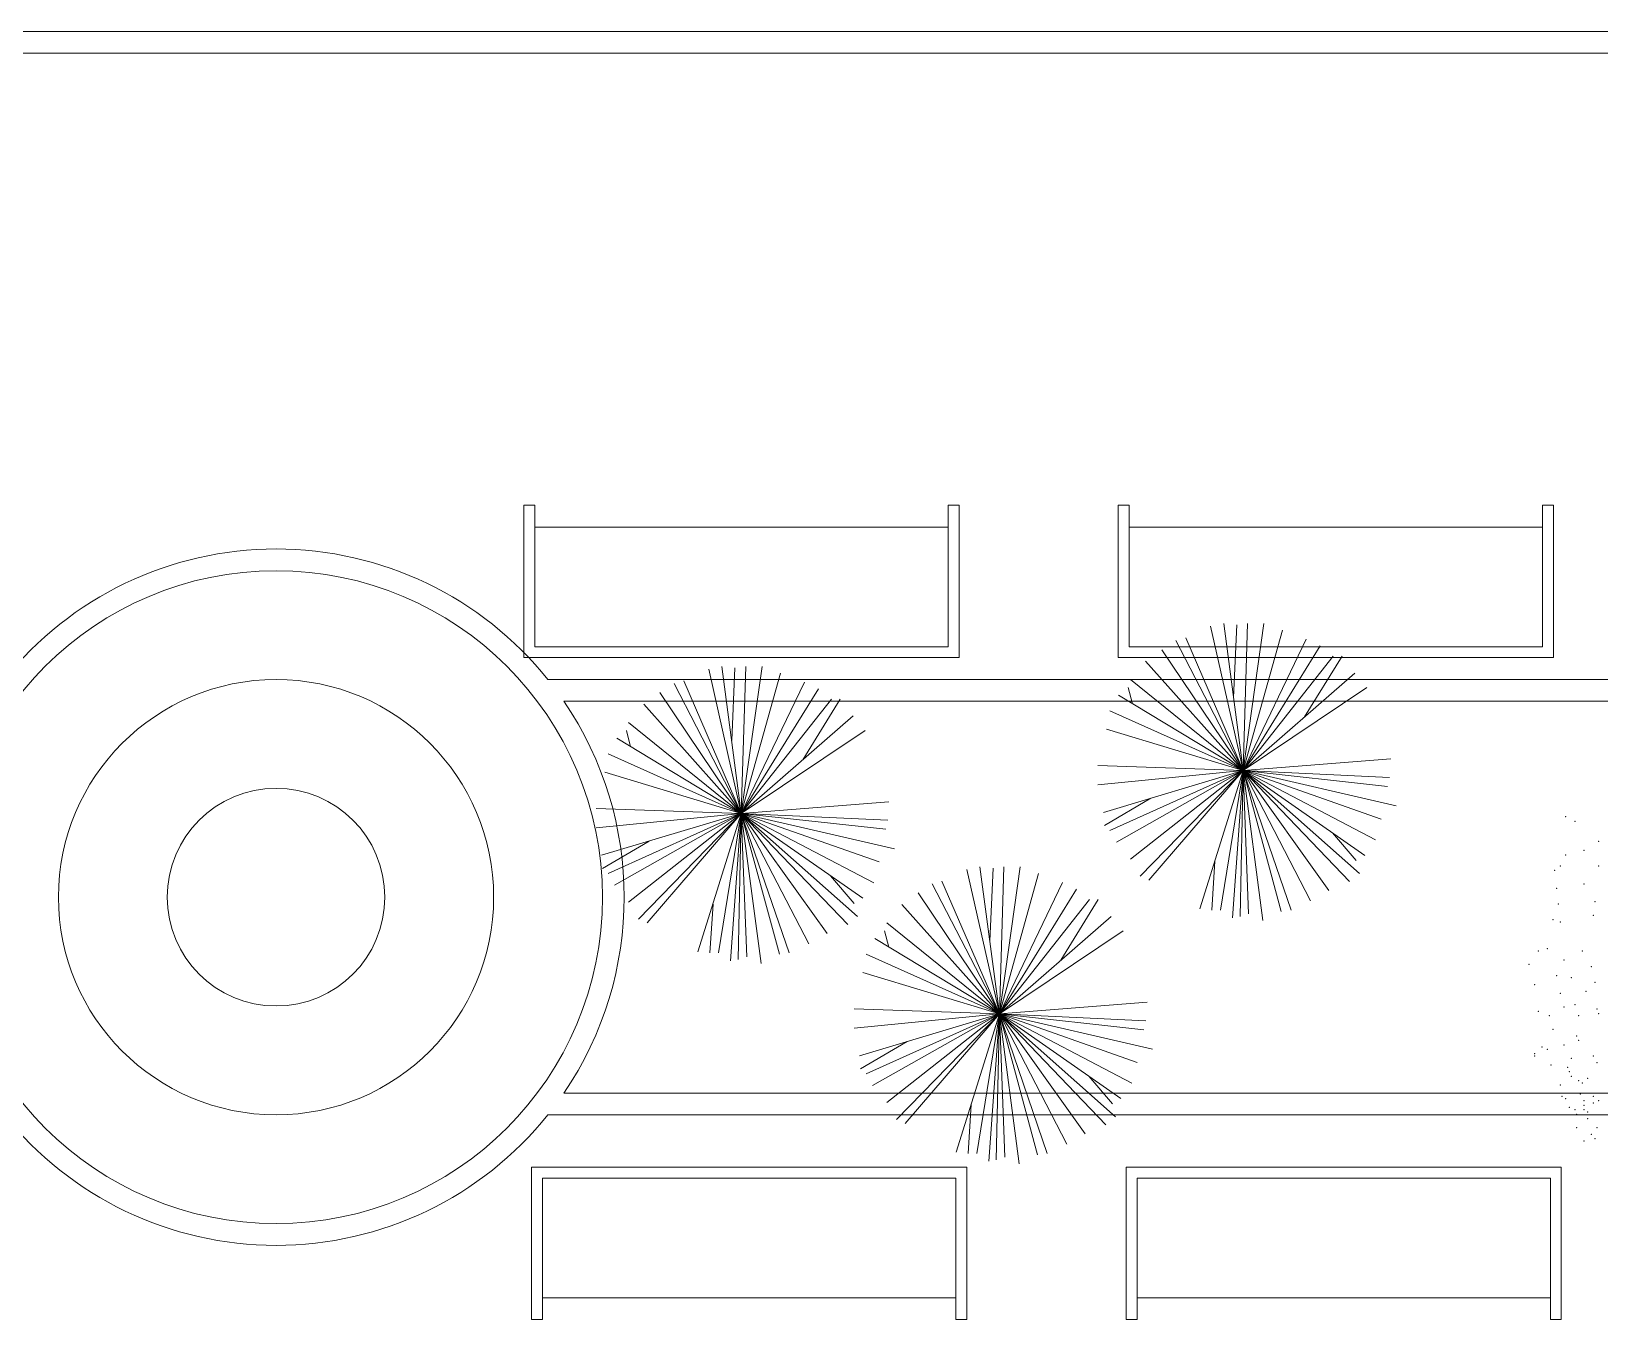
# Model space of a CAD drawing. Header units: metres. Extents: x 599 to 707, y 227 to 318.
# Drawn here: x 661.48 to 668.68, y 249.17 to 255.09 of the extents above; entities that cross this region are included whole.
import ezdxf

# ---------------------------------------------------------------- set-up
doc = ezdxf.new("R2010")
doc.units = ezdxf.units.M
doc.layers.get('0').update_dxf_attribs({"lineweight": 0})
for name, color, linetype, lineweight in [('banqueta', 252, 'Continuous', 9), ('gradas', 35, 'Continuous', 5), ('mallaciclo', 170, 'Continuous', 5), ('muretes', 2, 'Continuous', 20), ('vegetacion', 74, 'Continuous', 0)]:
    doc.layers.add(name, color=color, linetype=linetype, lineweight=lineweight)

# ---------------------------------------------------------------- blocks, each defined once
blk = doc.blocks.new('Shrub1')
for p, q in [((0, 0), (-0.0249, 0.1106)), ((0, 0), (-0.0149, 0.1126)), ((-0.0074, 0.0559), (-0.0049, 0.1115)), ((0, 0), (0.0034, 0.1126)), ((0, 0), (0.0159, 0.1126)), ((0, 0), (-0.0515, 0.0996)), ((0, 0), (-0.044, 0.1016)), ((0, 0), (0.03, 0.1076)), ((0, 0), (0.0483, 0.1006)), ((0, 0), (-0.0623, 0.0926)), ((0, 0), (0.0591, 0.0956)), ((0, 0), (0.069, 0.0877)), ((0.0471, 0.0411), (0.0757, 0.0877)), ((0, 0), (-0.0747, 0.0837)), ((0, 0), (0.0856, 0.0747)), ((-0.0848, 0.0512), (-0.088, 0.0637)), ((0, 0), (-0.0863, 0.0697)), ((0, 0), (0.0948, 0.0637)), ((0, 0), (-0.0954, 0.0577)), ((0, 0), (-0.1021, 0.0458)), ((0, 0), (-0.1046, 0.0318)), ((-0.1046, 0.0318), (-0.1046, 0.0318)), ((0, 0), (-0.1112, 0.0038)), ((0, 0), (-0.1112, -0.011)), ((0, 0), (-0.1071, -0.032)), ((0, 0), (-0.1021, -0.0459)), ((0, 0), (-0.0971, -0.0549)), ((0, 0), (-0.0863, -0.0679)), ((0, 0), (-0.0788, -0.0808)), ((0, 0), (-0.0722, -0.0838)), ((0, 0), (-0.0332, -0.1058)), ((0, 0), (-0.0174, -0.1068)), ((0, 0), (-0.0082, -0.1128)), ((0, 0), (-0.0024, -0.1118)), ((0, 0), (0.1131, 0.0089)), ((0, 0), (0.1122, -0.0052)), ((0, 0), (0.1106, -0.0121)), ((0, 0), (0.1056, -0.0371)), ((0, 0), (0.1014, -0.053)), ((0, 0), (0.0931, -0.0649)), ((0, 0), (0.0151, -0.1148)), ((0, 0), (0.0042, -0.1098)), ((0, 0), (0.0516, -0.0998)), ((0, 0), (0.0657, -0.0919)), ((0, 0), (0.0815, -0.0849)), ((0, 0), (0.0367, -0.1068)), ((0, 0), (0.089, -0.0789)), ((0, 0), (0.1172, -0.027)), ((0, 0), (0.0292, -0.1078)), ((-0.0706, -0.0211), (-0.1063, -0.042)), ((0.0684, -0.0477), (0.0865, -0.0689)), ((-0.0217, -0.0693), (-0.024, -0.1068))]:
    blk.add_line(p, q)

msp = doc.modelspace()

# ---------------------------------------------------------------- linework, layer by layer
for radius in [1, 0.5]:
    msp.add_circle((662.5996, 251.1109), radius)
at = {"layer": 'banqueta'}
for p, q in [((663.8486, 252.1109), (675.4846, 252.1109)), ((663.9225, 252.0109), (675.4846, 252.0109)), ((663.9225, 250.2109), (675.4846, 250.2109)), ((663.8486, 250.1109), (675.4846, 250.1109))]:
    msp.add_line(p, q, dxfattribs=at)
for start, end in [(38.68219, 141.31781), (325.77113, 34.22887), (218.68219, 321.31781)]:
    msp.add_arc((662.5996, 251.1109), 1.6, start, end, dxfattribs=at)
at = {"layer": 'gradas'}
for p, q in [((663.7382, 252.9116), (663.7882, 252.9116)), ((663.7382, 252.2116), (663.7382, 252.9116)), ((663.7882, 252.2616), (663.7882, 252.9116)), ((665.6882, 252.9116), (665.7382, 252.9116)), ((665.6882, 252.9116), (665.6882, 252.2616)), ((665.7382, 252.9116), (665.7382, 252.2116)), ((666.4702, 252.9116), (666.5202, 252.9116)), ((666.4702, 252.2116), (666.4702, 252.9116)), ((666.5202, 252.2616), (666.5202, 252.9116)), ((668.4202, 252.9116), (668.4702, 252.9116)), ((668.4202, 252.9116), (668.4202, 252.2616)), ((668.4702, 252.9116), (668.4702, 252.2116)), ((663.7882, 252.8116), (665.6882, 252.8116)), ((666.5202, 252.8116), (668.4202, 252.8116)), ((665.6882, 252.2616), (663.7882, 252.2616)), ((668.4202, 252.2616), (666.5202, 252.2616)), ((665.7382, 252.2116), (663.7382, 252.2116)), ((668.4702, 252.2116), (666.4702, 252.2116)), ((665.774, 249.8698), (663.774, 249.8698)), ((663.774, 249.8698), (663.774, 249.1698)), ((665.774, 249.1698), (665.774, 249.8698)), ((668.5061, 249.8698), (666.5061, 249.8698)), ((666.5061, 249.8698), (666.5061, 249.1698)), ((668.5061, 249.1698), (668.5061, 249.8698)), ((665.724, 249.8198), (663.824, 249.8198)), ((663.824, 249.8198), (663.824, 249.1698)), ((665.724, 249.1698), (665.724, 249.8198)), ((668.4561, 249.8198), (666.5561, 249.8198)), ((666.5561, 249.8198), (666.5561, 249.1698)), ((668.4561, 249.1698), (668.4561, 249.8198)), ((663.824, 249.2698), (665.724, 249.2698)), ((666.5561, 249.2698), (668.4561, 249.2698)), ((663.774, 249.1698), (663.824, 249.1698)), ((665.724, 249.1698), (665.774, 249.1698)), ((666.5061, 249.1698), (666.5561, 249.1698)), ((668.4561, 249.1698), (668.5061, 249.1698))]:
    msp.add_line(p, q, dxfattribs=at)
at = {"layer": 'mallaciclo'}
for p, q in [((649.7146, 255.089), (675.4846, 255.089)), ((649.7146, 254.989), (675.4846, 254.989))]:
    msp.add_line(p, q, dxfattribs=at)
at = {"layer": 'muretes'}
msp.add_circle((662.5996, 251.1109), 1.5, dxfattribs=at)
at = {"layer": 'vegetacion'}
for p in [(668.5265, 251.4801), (668.5686, 251.4595), (668.6106, 251.326), (668.6779, 251.3671), (668.5012, 251.2541), (668.5265, 251.3054), (668.6779, 251.2541), (668.476, 251.2335), (668.6106, 251.1719), (668.4844, 251.1513), (668.4928, 251.0794), (668.6527, 251.028), (668.6611, 251.0897), (668.4676, 251.0075), (668.5012, 250.9972), (668.4003, 250.8637), (668.4423, 250.8739), (668.5181, 250.8226), (668.6022, 250.8637), (668.3582, 250.802), (668.4844, 250.7506), (668.5517, 250.7404), (668.6443, 250.7917), (668.3834, 250.7095), (668.5012, 250.6685), (668.619, 250.6787), (668.6611, 250.7198), (668.5181, 250.6068), (668.5686, 250.6171), (668.6695, 250.5965), (668.4003, 250.5863), (668.4508, 250.5657), (668.5854, 250.5657), (668.6779, 250.576), (668.4676, 250.5041), (668.577, 250.4732), (668.5854, 250.4527), (668.3834, 250.3911), (668.3834, 250.3808), (668.4171, 250.4219), (668.4423, 250.4116), (668.5181, 250.4322), (668.6527, 250.3808), (668.4592, 250.3397), (668.5349, 250.3294), (668.5433, 250.3089), (668.5517, 250.3705), (668.6695, 250.35), (668.5012, 250.2472), (668.5517, 250.2883), (668.5854, 250.2678), (668.6022, 250.2575), (668.6274, 250.278), (668.5097, 250.1959), (668.5265, 250.1856), (668.5938, 250.2061), (668.6106, 250.1753), (668.6527, 250.1959), (668.6527, 250.165), (668.6779, 250.1753), (668.5433, 250.1445), (668.5686, 250.1342), (668.577, 250.1137), (668.6106, 250.1548), (668.6106, 250.1342), (668.6274, 250.1239), (668.6274, 250.0931), (668.577, 250.052), (668.6443, 250.0212), (668.6695, 250.052), (668.6106, 249.9904), (668.6611, 250.0006)]:
    msp.add_point(p, dxfattribs=at)

# ---------------------------------------------------------------- block references
at = {"layer": 'vegetacion', "xscale": 6, "yscale": 6, "zscale": 6}
for p in [(667.044, 251.6925), (664.7378, 251.4952), (665.9238, 250.5745)]:
    msp.add_blockref('Shrub1', p, dxfattribs=at)

doc.saveas('drawing.dxf')
